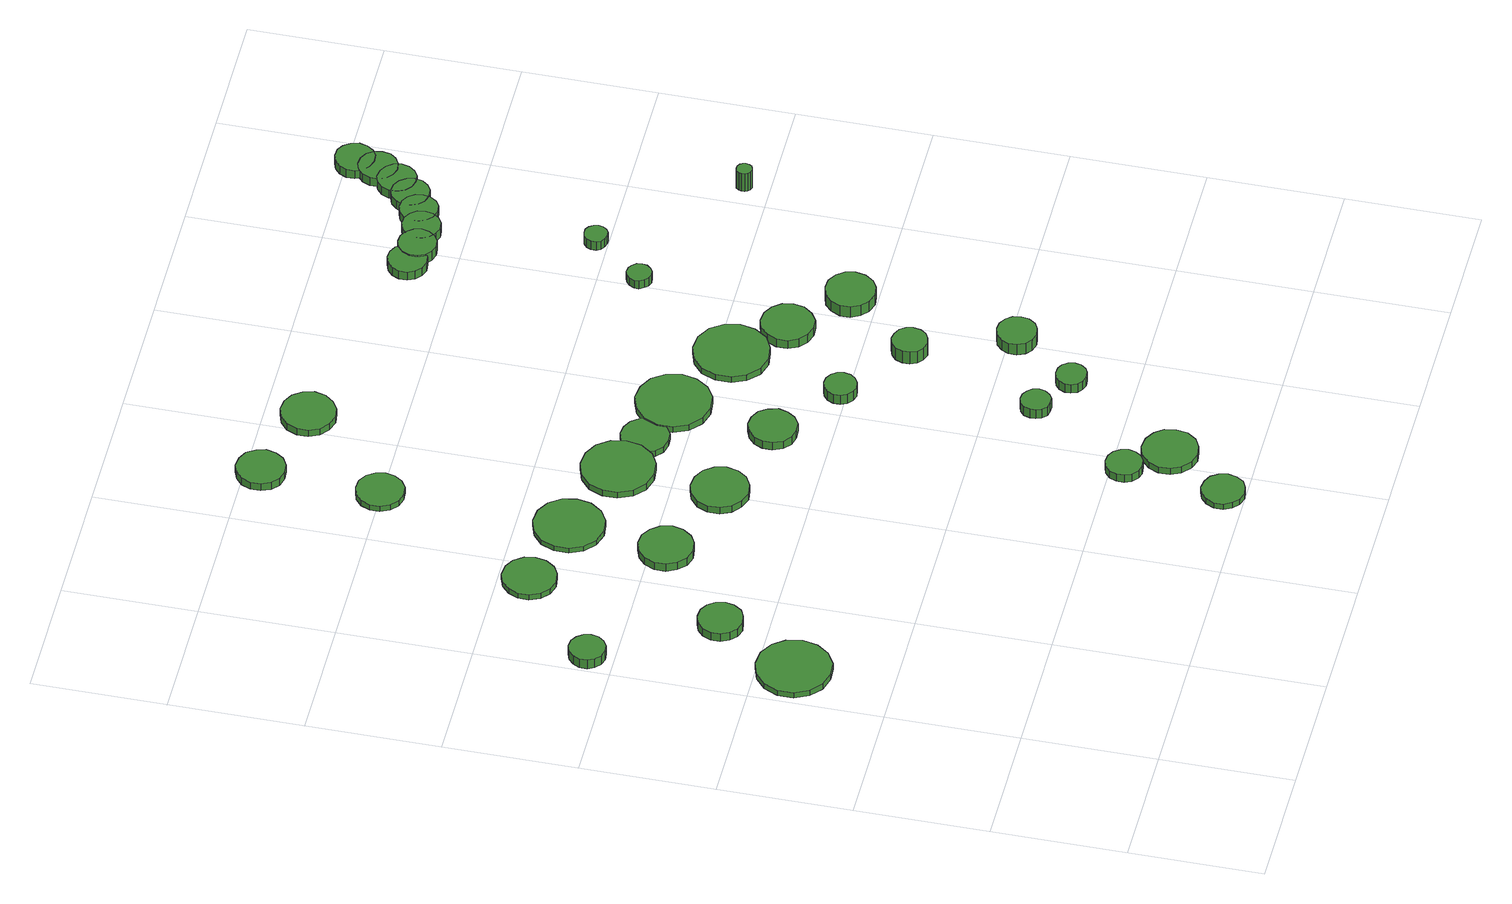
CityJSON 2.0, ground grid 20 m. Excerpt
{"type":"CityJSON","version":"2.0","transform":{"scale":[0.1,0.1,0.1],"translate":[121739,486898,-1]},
"CityObjects":{
"tree1":{"type":"SolitaryVegetationObject","attributes":{"function":"something"},"geometry":[{"type":"MultiSurface","lod":"1","boundaries":[[[0,1,2,3,4,5,6,7,8,9,10,11,12,13,14]],[[15,16,17,18,19,20,21,22,23,24,25,26,27,28,29]],[[0,29,28,1]],[[1,28,27,2]],[[2,27,26,3]],[[3,26,25,4]],[[4,25,24,5]],[[5,24,23,6]],[[6,23,22,7]],[[7,22,21,8]],[[8,21,20,9]],[[9,20,19,10]],[[10,19,18,11]],[[11,18,17,12]],[[12,17,16,13]],[[13,16,15,14]],[[14,15,29,0]]]}]},
"tree2":{"type":"SolitaryVegetationObject","attributes":{"function":"something"},"geometry":[{"type":"MultiSurface","lod":"1","boundaries":[[[30,31,32,33,34,35,36,37,38,39,40,41,42,43,44]],[[45,46,47,48,49,50,51,52,53,54,55,56,57,58,59]],[[30,59,58,31]],[[31,58,57,32]],[[32,57,56,33]],[[33,56,55,34]],[[34,55,54,35]],[[35,54,53,36]],[[36,53,52,37]],[[37,52,51,38]],[[38,51,50,39]],[[39,50,49,40]],[[40,49,48,41]],[[41,48,47,42]],[[42,47,46,43]],[[43,46,45,44]],[[44,45,59,30]]]}]},
"tree3":{"type":"SolitaryVegetationObject","attributes":{"function":"something"},"geometry":[{"type":"MultiSurface","lod":"1","boundaries":[[[60,61,62,63,64,65,66,67,68,69,70,71,72,73,74]],[[75,76,77,78,79,80,81,82,83,84,85,86,87,88,89]],[[60,89,88,61]],[[61,88,87,62]],[[62,87,86,63]],[[63,86,85,64]],[[64,85,84,65]],[[65,84,83,66]],[[66,83,82,67]],[[67,82,81,68]],[[68,81,80,69]],[[69,80,79,70]],[[70,79,78,71]],[[71,78,77,72]],[[72,77,76,73]],[[73,76,75,74]],[[74,75,89,60]]]}]},
"tree4":{"type":"SolitaryVegetationObject","attributes":{"function":"something"},"geometry":[{"type":"MultiSurface","lod":"1","boundaries":[[[90,91,92,93,94,95,96,97,98,99,100,101,102,103,104]],[[105,106,107,108,109,110,111,112,113,114,115,116,117,118,119]],[[90,119,118,91]],[[91,118,117,92]],[[92,117,116,93]],[[93,116,115,94]],[[94,115,114,95]],[[95,114,113,96]],[[96,113,112,97]],[[97,112,111,98]],[[98,111,110,99]],[[99,110,109,100]],[[100,109,108,101]],[[101,108,107,102]],[[102,107,106,103]],[[103,106,105,104]],[[104,105,119,90]]]}]},
"tree5":{"type":"SolitaryVegetationObject","attributes":{"function":"something"},"geometry":[{"type":"MultiSurface","lod":"1","boundaries":[[[120,121,122,123,124,125,126,127,128,129,130,131,132,133,134]],[[135,136,137,138,139,140,141,142,143,144,145,146,147,148,149]],[[120,149,148,121]],[[121,148,147,122]],[[122,147,146,123]],[[123,146,145,124]],[[124,145,144,125]],[[125,144,143,126]],[[126,143,142,127]],[[127,142,141,128]],[[128,141,140,129]],[[129,140,139,130]],[[130,139,138,131]],[[131,138,137,132]],[[132,137,136,133]],[[133,136,135,134]],[[134,135,149,120]]]}]},
"tree6":{"type":"SolitaryVegetationObject","attributes":{"function":"something"}},
"tree7":{"type":"SolitaryVegetationObject","attributes":{"function":"something"},"geometry":[{"type":"MultiSurface","lod":"1","boundaries":[[[150,151,152,153,154,155,156,157,158,159,160,161,162,163,164]],[[165,166,167,168,169,170,171,172,173,174,175,176,177,178,179]],[[150,179,178,151]],[[151,178,177,152]],[[152,177,176,153]],[[153,176,175,154]],[[154,175,174,155]],[[155,174,173,156]],[[156,173,172,157]],[[157,172,171,158]],[[158,171,170,159]],[[159,170,169,160]],[[160,169,168,161]],[[161,168,167,162]],[[162,167,166,163]],[[163,166,165,164]],[[164,165,179,150]]]}]},
"tree8":{"type":"SolitaryVegetationObject","attributes":{"function":"something"},"geometry":[{"type":"MultiSurface","lod":"1","boundaries":[[[180,181,182,183,184,185,186,187,188,189,190,191,192,193,194]],[[195,196,197,198,199,200,201,202,203,204,205,206,207,208,209]],[[180,209,208,181]],[[181,208,207,182]],[[182,207,206,183]],[[183,206,205,184]],[[184,205,204,185]],[[185,204,203,186]],[[186,203,202,187]],[[187,202,201,188]],[[188,201,200,189]],[[189,200,199,190]],[[190,199,198,191]],[[191,198,197,192]],[[192,197,196,193]],[[193,196,195,194]],[[194,195,209,180]]]}]},
"tree9":{"type":"SolitaryVegetationObject","attributes":{"function":"something"},"geometry":[{"type":"MultiSurface","lod":"1","boundaries":[[[210,211,212,213,214,215,216,217,218,219,220,221,222,223,224]],[[225,226,227,228,229,230,231,232,233,234,235,236,237,238,239]],[[210,239,238,211]],[[211,238,237,212]],[[212,237,236,213]],[[213,236,235,214]],[[214,235,234,215]],[[215,234,233,216]],[[216,233,232,217]],[[217,232,231,218]],[[218,231,230,219]],[[219,230,229,220]],[[220,229,228,221]],[[221,228,227,222]],[[222,227,226,223]],[[223,226,225,224]],[[224,225,239,210]]]}]},
"tree10":{"type":"SolitaryVegetationObject","attributes":{"function":"something"},"geometry":[{"type":"MultiSurface","lod":"1","boundaries":[[[240,241,242,243,244,245,246,247,248,249,250,251,252,253,254]],[[255,256,257,258,259,260,261,262,263,264,265,266,267,268,269]],[[240,269,268,241]],[[241,268,267,242]],[[242,267,266,243]],[[243,266,265,244]],[[244,265,264,245]],[[245,264,263,246]],[[246,263,262,247]],[[247,262,261,248]],[[248,261,260,249]],[[249,260,259,250]],[[250,259,258,251]],[[251,258,257,252]],[[252,257,256,253]],[[253,256,255,254]],[[254,255,269,240]]]}]},
"tree11":{"type":"SolitaryVegetationObject","attributes":{"function":"something"},"geometry":[{"type":"MultiSurface","lod":"1","boundaries":[[[270,271,272,273,274,275,276,277,278,279,280,281,282,283,284]],[[285,286,287,288,289,290,291,292,293,294,295,296,297,298,299]],[[270,299,298,271]],[[271,298,297,272]],[[272,297,296,273]],[[273,296,295,274]],[[274,295,294,275]],[[275,294,293,276]],[[276,293,292,277]],[[277,292,291,278]],[[278,291,290,279]],[[279,290,289,280]],[[280,289,288,281]],[[281,288,287,282]],[[282,287,286,283]],[[283,286,285,284]],[[284,285,299,270]]]}]},
"tree12":{"type":"SolitaryVegetationObject","attributes":{"function":"something"},"geometry":[{"type":"MultiSurface","lod":"1","boundaries":[[[300,301,302,303,304,305,306,307,308,309,310,311,312,313,314]],[[315,316,317,318,319,320,321,322,323,324,325,326,327,328,329]],[[300,329,328,301]],[[301,328,327,302]],[[302,327,326,303]],[[303,326,325,304]],[[304,325,324,305]],[[305,324,323,306]],[[306,323,322,307]],[[307,322,321,308]],[[308,321,320,309]],[[309,320,319,310]],[[310,319,318,311]],[[311,318,317,312]],[[312,317,316,313]],[[313,316,315,314]],[[314,315,329,300]]]}]},
"tree13":{"type":"SolitaryVegetationObject","attributes":{"function":"something"},"geometry":[{"type":"MultiSurface","lod":"1","boundaries":[[[330,331,332,333,334,335,336,337,338,339,340,341,342,343,344]],[[345,346,347,348,349,350,351,352,353,354,355,356,357,358,359]],[[330,359,358,331]],[[331,358,357,332]],[[332,357,356,333]],[[333,356,355,334]],[[334,355,354,335]],[[335,354,353,336]],[[336,353,352,337]],[[337,352,351,338]],[[338,351,350,339]],[[339,350,349,340]],[[340,349,348,341]],[[341,348,347,342]],[[342,347,346,343]],[[343,346,345,344]],[[344,345,359,330]]]}]},
"tree14":{"type":"SolitaryVegetationObject","attributes":{"function":"something"},"geometry":[{"type":"MultiSurface","lod":"1","boundaries":[[[360,361,362,363,364,365,366,367,368,369,370,371,372,373,374]],[[375,376,377,378,379,380,381,382,383,384,385,386,387,388,389]],[[360,389,388,361]],[[361,388,387,362]],[[362,387,386,363]],[[363,386,385,364]],[[364,385,384,365]],[[365,384,383,366]],[[366,383,382,367]],[[367,382,381,368]],[[368,381,380,369]],[[369,380,379,370]],[[370,379,378,371]],[[371,378,377,372]],[[372,377,376,373]],[[373,376,375,374]],[[374,375,389,360]]]}]},
"tree15":{"type":"SolitaryVegetationObject","attributes":{"function":"something"},"geometry":[{"type":"MultiSurface","lod":"1","boundaries":[[[390,391,392,393,394,395,396,397,398,399,400,401,402,403,404]],[[405,406,407,408,409,410,411,412,413,414,415,416,417,418,419]],[[390,419,418,391]],[[391,418,417,392]],[[392,417,416,393]],[[393,416,415,394]],[[394,415,414,395]],[[395,414,413,396]],[[396,413,412,397]],[[397,412,411,398]],[[398,411,410,399]],[[399,410,409,400]],[[400,409,408,401]],[[401,408,407,402]],[[402,407,406,403]],[[403,406,405,404]],[[404,405,419,390]]]}]},
"tree16":{"type":"SolitaryVegetationObject","attributes":{"function":"something"},"geometry":[{"type":"MultiSurface","lod":"1","boundaries":[[[420,421,422,423,424,425,426,427,428,429,430,431,432,433,434]],[[435,436,437,438,439,440,441,442,443,444,445,446,447,448,449]],[[420,449,448,421]],[[421,448,447,422]],[[422,447,446,423]],[[423,446,445,424]],[[424,445,444,425]],[[425,444,443,426]],[[426,443,442,427]],[[427,442,441,428]],[[428,441,440,429]],[[429,440,439,430]],[[430,439,438,431]],[[431,438,437,432]],[[432,437,436,433]],[[433,436,435,434]],[[434,435,449,420]]]}]},
"tree17":{"type":"SolitaryVegetationObject","attributes":{"function":"something"}},
"tree18":{"type":"SolitaryVegetationObject","attributes":{"function":"something"},"geometry":[{"type":"MultiSurface","lod":"1","boundaries":[[[450,451,452,453,454,455,456,457,458,459,460,461,462,463,464]],[[465,466,467,468,469,470,471,472,473,474,475,476,477,478,479]],[[450,479,478,451]],[[451,478,477,452]],[[452,477,476,453]],[[453,476,475,454]],[[454,475,474,455]],[[455,474,473,456]],[[456,473,472,457]],[[457,472,471,458]],[[458,471,470,459]],[[459,470,469,460]],[[460,469,468,461]],[[461,468,467,462]],[[462,467,466,463]],[[463,466,465,464]],[[464,465,479,450]]]}]},
"tree19":{"type":"SolitaryVegetationObject","attributes":{"function":"something"},"geometry":[{"type":"MultiSurface","lod":"1","boundaries":[[[480,481,482,483,484,485,486,487,488,489,490,491,492,493,494]],[[495,496,497,498,499,500,501,502,503,504,505,506,507,508,509]],[[480,509,508,481]],[[481,508,507,482]],[[482,507,506,483]],[[483,506,505,484]],[[484,505,504,485]],[[485,504,503,486]],[[486,503,502,487]],[[487,502,501,488]],[[488,501,500,489]],[[489,500,499,490]],[[490,499,498,491]],[[491,498,497,492]],[[492,497,496,493]],[[493,496,495,494]],[[494,495,509,480]]]}]},
"tree20":{"type":"SolitaryVegetationObject","attributes":{"function":"something"},"geometry":[{"type":"MultiSurface","lod":"1","boundaries":[[[510,511,512,513,514,515,516,517,518,519,520,521,522,523,524]],[[525,526,527,528,529,530,531,532,533,534,535,536,537,538,539]],[[510,539,538,511]],[[511,538,537,512]],[[512,537,536,513]],[[513,536,535,514]],[[514,535,534,515]],[[515,534,533,516]],[[516,533,532,517]],[[517,532,531,518]],[[518,531,530,519]],[[519,530,529,520]],[[520,529,528,521]],[[521,528,527,522]],[[522,527,526,523]],[[523,526,525,524]],[[524,525,539,510]]]}]},
"tree21":{"type":"SolitaryVegetationObject","attributes":{"function":"something"},"geometry":[{"type":"MultiSurface","lod":"1","boundaries":[[[540,541,542,543,544,545,546,547,548,549,550,551,552,553,554]],[[555,556,557,558,559,560,561,562,563,564,565,566,567,568,569]],[[540,569,568,541]],[[541,568,567,542]],[[542,567,566,543]],[[543,566,565,544]],[[544,565,564,545]],[[545,564,563,546]],[[546,563,562,547]],[[547,562,561,548]],[[548,561,560,549]],[[549,560,559,550]],[[550,559,558,551]],[[551,558,557,552]],[[552,557,556,553]],[[553,556,555,554]],[[554,555,569,540]]]}]},
"tree22":{"type":"SolitaryVegetationObject","attributes":{"function":"something"},"geometry":[{"type":"MultiSurface","lod":"1","boundaries":[[[570,571,572,573,574,575,576,577,578,579,580,581,582,583,584]],[[585,586,587,588,589,590,591,592,593,594,595,596,597,598,599]],[[570,599,598,571]],[[571,598,597,572]],[[572,597,596,573]],[[573,596,595,574]],[[574,595,594,575]],[[575,594,593,576]],[[576,593,592,577]],[[577,592,591,578]],[[578,591,590,579]],[[579,590,589,580]],[[580,589,588,581]],[[581,588,587,582]],[[582,587,586,583]],[[583,586,585,584]],[[584,585,599,570]]]}]},
"tree23":{"type":"SolitaryVegetationObject","attributes":{"function":"something"},"geometry":[{"type":"MultiSurface","lod":"1","boundaries":[[[600,601,602,603,604,605,606,607,608,609,610,611,612,613,614]],[[615,616,617,618,619,620,621,622,623,624,625,626,627,628,629]],[[600,629,628,601]],[[601,628,627,602]],[[602,627,626,603]],[[603,626,625,604]],[[604,625,624,605]],[[605,624,623,606]],[[606,623,622,607]],[[607,622,621,608]],[[608,621,620,609]],[[609,620,619,610]],[[610,619,618,611]],[[611,618,617,612]],[[612,617,616,613]],[[613,616,615,614]],[[614,615,629,600]]]}]},
"tree24":{"type":"SolitaryVegetationObject","attributes":{"function":"something"},"geometry":[{"type":"MultiSurface","lod":"1","boundaries":[[[630,631,632,633,634,635,636,637,638,639,640,641,642,643,644]],[[645,646,647,648,649,650,651,652,653,654,655,656,657,658,659]],[[630,659,658,631]],[[631,658,657,632]],[[632,657,656,633]],[[633,656,655,634]],[[634,655,654,635]],[[635,654,653,636]],[[636,653,652,637]],[[637,652,651,638]],[[638,651,650,639]],[[639,650,649,640]],[[640,649,648,641]],[[641,648,647,642]],[[642,647,646,643]],[[643,646,645,644]],[[644,645,659,630]]]}]},
"tree25":{"type":"SolitaryVegetationObject","attributes":{"function":"something"},"geometry":[{"type":"MultiSurface","lod":"1","boundaries":[[[660,661,662,663,664,665,666,667,668,669,670,671,672,673,674]],[[675,676,677,678,679,680,681,682,683,684,685,686,687,688,689]],[[660,689,688,661]],[[661,688,687,662]],[[662,687,686,663]],[[663,686,685,664]],[[664,685,684,665]],[[665,684,683,666]],[[666,683,682,667]],[[667,682,681,668]],[[668,681,680,669]],[[669,680,679,670]],[[670,679,678,671]],[[671,678,677,672]],[[672,677,676,673]],[[673,676,675,674]],[[674,675,689,660]]]}]},
"tree26":{"type":"SolitaryVegetationObject","attributes":{"function":"something"},"geometry":[{"type":"MultiSurface","lod":"1","boundaries":[[[690,691,692,693,694,695,696,697,698,699,700,701,702,703,704]],[[705,706,707,708,709,710,711,712,713,714,715,716,717,718,719]],[[690,719,718,691]],[[691,718,717,692]],[[692,717,716,693]],[[693,716,715,694]],[[694,715,714,695]],[[695,714,713,696]],[[696,713,712,697]],[[697,712,711,698]],[[698,711,710,699]],[[699,710,709,700]],[[700,709,708,701]],[[701,708,707,702]],[[702,707,706,703]],[[703,706,705,704]],[[704,705,719,690]]]}]},
"tree27":{"type":"SolitaryVegetationObject","attributes":{"function":"something"},"geometry":[{"type":"MultiSurface","lod":"1","boundaries":[[[720,721,722,723,724,725,726,727,728,729,730,731,732,733,734]],[[735,736,737,738,739,740,741,742,743,744,745,746,747,748,749]],[[720,749,748,721]],[[721,748,747,722]],[[722,747,746,723]],[[723,746,745,724]],[[724,745,744,725]],[[725,744,743,726]],[[726,743,742,727]],[[727,742,741,728]],[[728,741,740,729]],[[729,740,739,730]],[[730,739,738,731]],[[731,738,737,732]],[[732,737,736,733]],[[733,736,735,734]],[[734,735,749,720]]]}]},
"tree28":{"type":"SolitaryVegetationObject","attributes":{"function":"something"},"geometry":[{"type":"MultiSurface","lod":"1","boundaries":[[[750,751,752,753,754,755,756,757,758,759,760,761,762,763,764]],[[765,766,767,768,769,770,771,772,773,774,775,776,777,778,779]],[[750,779,778,751]],[[751,778,777,752]],[[752,777,776,753]],[[753,776,775,754]],[[754,775,774,755]],[[755,774,773,756]],[[756,773,772,757]],[[757,772,771,758]],[[758,771,770,759]],[[759,770,769,760]],[[760,769,768,761]],[[761,768,767,762]],[[762,767,766,763]],[[763,766,765,764]],[[764,765,779,750]]]}]},
"tree29":{"type":"SolitaryVegetationObject","attributes":{"function":"something"},"geometry":[{"type":"MultiSurface","lod":"1","boundaries":[[[780,781,782,783,784,785,786,787,788,789,790,791,792,793,794]],[[795,796,797,798,799,800,801,802,803,804,805,806,807,808,809]],[[780,809,808,781]],[[781,808,807,782]],[[782,807,806,783]],[[783,806,805,784]],[[784,805,804,785]],[[785,804,803,786]],[[786,803,802,787]],[[787,802,801,788]],[[788,801,800,789]],[[789,800,799,790]],[[790,799,798,791]],[[791,798,797,792]],[[792,797,796,793]],[[793,796,795,794]],[[794,795,809,780]]]}]},
"tree30":{"type":"SolitaryVegetationObject","attributes":{"function":"something"},"geometry":[{"type":"MultiSurface","lod":"1","boundaries":[[[810,811,812,813,814,815,816,817,818,819,820,821,822,823,824]],[[825,826,827,828,829,830,831,832,833,834,835,836,837,838,839]],[[810,839,838,811]],[[811,838,837,812]],[[812,837,836,813]],[[813,836,835,814]],[[814,835,834,815]],[[815,834,833,816]],[[816,833,832,817]],[[817,832,831,818]],[[818,831,830,819]],[[819,830,829,820]],[[820,829,828,821]],[[821,828,827,822]],[[822,827,826,823]],[[823,826,825,824]],[[824,825,839,810]]]}]},
"tree31":{"type":"SolitaryVegetationObject","attributes":{"function":"something"},"geometry":[{"type":"MultiSurface","lod":"1","boundaries":[[[840,841,842,843,844,845,846,847,848,849,850,851,852,853,854]],[[855,856,857,858,859,860,861,862,863,864,865,866,867,868,869]],[[840,869,868,841]],[[841,868,867,842]],[[842,867,866,843]],[[843,866,865,844]],[[844,865,864,845]],[[845,864,863,846]],[[846,863,862,847]],[[847,862,861,848]],[[848,861,860,849]],[[849,860,859,850]],[[850,859,858,851]],[[851,858,857,852]],[[852,857,856,853]],[[853,856,855,854]],[[854,855,869,840]]]}]},
"tree32":{"type":"SolitaryVegetationObject","attributes":{"function":"something"}},
"tree33":{"type":"SolitaryVegetationObject","attributes":{"function":"something"},"geometry":[{"type":"MultiSurface","lod":"1","boundaries":[[[870,871,872,873,874,875,876,877,878,879,880,881,882,883,884]],[[885,886,887,888,889,890,891,892,893,894,895,896,897,898,899]],[[870,899,898,871]],[[871,898,897,872]],[[872,897,896,873]],[[873,896,895,874]],[[874,895,894,875]],[[875,894,893,876]],[[876,893,892,877]],[[877,892,891,878]],[[878,891,890,879]],[[879,890,889,880]],[[880,889,888,881]],[[881,888,887,882]],[[882,887,886,883]],[[883,886,885,884]],[[884,885,899,870]]]}]},
"tree34":{"type":"SolitaryVegetationObject","attributes":{"function":"something"},"geometry":[{"type":"MultiSurface","lod":"1","boundaries":[[[900,901,902,903,904,905,906,907,908,909,910,911,912,913,914]],[[915,916,917,918,919,920,921,922,923,924,925,926,927,928,929]],[[900,929,928,901]],[[901,928,927,902]],[[902,927,926,903]],[[903,926,925,904]],[[904,925,924,905]],[[905,924,923,906]],[[906,923,922,907]],[[907,922,921,908]],[[908,921,920,909]],[[909,920,919,910]],[[910,919,918,911]],[[911,918,917,912]],[[912,917,916,913]],[[913,916,915,914]],[[914,915,929,900]]]}]},
"tree35":{"type":"SolitaryVegetationObject","attributes":{"function":"something"},"geometry":[{"type":"MultiSurface","lod":"1","boundaries":[[[930,931,932,933,934,935,936,937,938,939,940,941,942,943,944]],[[945,946,947,948,949,950,951,952,953,954,955,956,957,958,959]],[[930,959,958,931]],[[931,958,957,932]],[[932,957,956,933]],[[933,956,955,934]],[[934,955,954,935]],[[935,954,953,936]],[[936,953,952,937]],[[937,952,951,938]],[[938,951,950,939]],[[939,950,949,940]],[[940,949,948,941]],[[941,948,947,942]],[[942,947,946,943]],[[943,946,945,944]],[[944,945,959,930]]]}]},
"tree36":{"type":"SolitaryVegetationObject","attributes":{"function":"something"},"geometry":[{"type":"MultiSurface","lod":"1","boundaries":[[[960,961,962,963,964,965,966,967,968,969,970,971,972,973,974]],[[975,976,977,978,979,980,981,982,983,984,985,986,987,988,989]],[[960,989,988,961]],[[961,988,987,962]],[[962,987,986,963]],[[963,986,985,964]],[[964,985,984,965]],[[965,984,983,966]],[[966,983,982,967]],[[967,982,981,968]],[[968,981,980,969]],[[969,980,979,970]],[[970,979,978,971]],[[971,978,977,972]],[[972,977,976,973]],[[973,976,975,974]],[[974,975,989,960]]]}]},
"tree37":{"type":"SolitaryVegetationObject","attributes":{"function":"something"},"geometry":[{"type":"MultiSurface","lod":"1","boundaries":[[[990,991,992,993,994,995,996,997,998,999,1000,1001,1002,1003,1004]],[[1005,1006,1007,1008,1009,1010,1011,1012,1013,1014,1015,1016,1017,1018,1019]],[[990,1019,1018,991]],[[991,1018,1017,992]],[[992,1017,1016,993]],[[993,1016,1015,994]],[[994,1015,1014,995]],[[995,1014,1013,996]],[[996,1013,1012,997]],[[997,1012,1011,998]],[[998,1011,1010,999]],[[999,1010,1009,1000]],[[1000,1009,1008,1001]],[[1001,1008,1007,1002]],[[1002,1007,1006,1003]],[[1003,1006,1005,1004]],[[1004,1005,1019,990]]]}]},
"tree38":{"type":"SolitaryVegetationObject","attributes":{"function":"something"},"geometry":[{"type":"MultiSurface","lod":"1","boundaries":[[[1020,1021,1022,1023,1024,1025,1026,1027,1028,1029,1030,1031,1032,1033,1034]],[[1035,1036,1037,1038,1039,1040,1041,1042,1043,1044,1045,1046,1047,1048,1049]],[[1020,1049,1048,1021]],[[1021,1048,1047,1022]],[[1022,1047,1046,1023]],[[1023,1046,1045,1024]],[[1024,1045,1044,1025]],[[1025,1044,1043,1026]],[[1026,1043,1042,1027]],[[1027,1042,1041,1028]],[[1028,1041,1040,1029]],[[1029,1040,1039,1030]],[[1030,1039,1038,1031]],[[1031,1038,1037,1032]],[[1032,1037,1036,1033]],[[1033,1036,1035,1034]],[[1034,1035,1049,1020]]]}]},
"tree39":{"type":"SolitaryVegetationObject","attributes":{"function":"something"},"geometry":[{"type":"MultiSurface","lod":"1","boundaries":[[[1050,1051,1052,1053,1054,1055,1056,1057,1058,1059,1060,1061,1062,1063,1064]],[[1065,1066,1067,1068,1069,1070,1071,1072,1073,1074,1075,1076,1077,1078,1079]],[[1050,1079,1078,1051]],[[1051,1078,1077,1052]],[[1052,1077,1076,1053]],[[1053,1076,1075,1054]],[[1054,1075,1074,1055]],[[1055,1074,1073,1056]],[[1056,1073,1072,1057]],[[1057,1072,1071,1058]],[[1058,1071,1070,1059]],[[1059,1070,1069,1060]],[[1060,1069,1068,1061]],[[1061,1068,1067,1062]],[[1062,1067,1066,1063]],[[1063,1066,1065,1064]],[[1064,1065,1079,1050]]]}]}
},
"vertices":[
[119,546,16],[114,569,16],[101,587,16],[81,599,16],[58,601,16],[36,594,16],[19,579,16],[9,558,16],[9,534,16],[19,513,16],[36,498,16],[58,491,16],[81,493,16],[101,505,16],[114,523,16],[114,523,6],[101,505,6],[81,493,6],[58,491,6],[36,498,6],[19,513,6],[9,534,6],[9,558,6],[19,579,6],[36,594,6],[58,601,6],[81,599,6],[101,587,6],[114,569,6],[119,546,6],
[58,840,22],[56,851,22],[49,860,22],[40,866,22],[29,867,22],[18,863,22],[10,856,22],[5,846,22],[5,834,22],[10,824,22],[18,817,22],[29,813,22],[40,814,22],[49,820,22],[56,829,22],[56,829,5],[49,820,5],[40,814,5],[29,813,5],[18,817,5],[10,824,5],[5,834,5],[5,846,5],[10,856,5],[18,863,5],[29,867,5],[40,866,5],[49,860,5],[56,851,5],[58,840,5],
[168,669,20],[165,683,20],[157,694,20],[145,701,20],[131,702,20],[118,698,20],[108,689,20],[102,676,20],[102,662,20],[108,650,20],[118,640,20],[131,636,20],[145,638,20],[157,644,20],[165,656,20],[165,656,5],[157,644,5],[145,638,5],[131,636,5],[118,640,5],[108,650,5],[102,662,5],[102,676,5],[108,689,5],[118,698,5],[131,702,5],[145,701,5],[157,694,5],[165,683,5],[168,669,5],
[206,955,14],[203,971,14],[193,985,14],[179,993,14],[162,995,14],[146,989,14],[134,978,14],[127,963,14],[127,947,14],[134,931,14],[146,920,14],[162,915,14],[179,917,14],[193,925,14],[203,939,14],[203,939,5],[193,925,5],[179,917,5],[162,915,5],[146,920,5],[134,931,5],[127,947,5],[127,963,5],[134,978,5],[146,989,5],[162,995,5],[179,993,5],[193,985,5],[203,971,5],[206,955,5],
[308,778,19],[304,795,19],[294,808,19],[280,817,19],[263,819,19],[247,813,19],[235,802,19],[228,787,19],[228,770,19],[235,755,19],[247,743,19],[263,738,19],[280,740,19],[294,748,19],[304,762,19],[304,762,5],[294,748,5],[280,740,5],[263,738,5],[247,743,5],[235,755,5],[228,770,5],[228,787,5],[235,802,5],[247,813,5],[263,819,5],[280,817,5],[294,808,5],[304,795,5],[308,778,5],
[338,924,14],[334,945,14],[321,963,14],[302,974,14],[281,976,14],[260,969,14],[244,955,14],[235,935,14],[235,913,14],[244,893,14],[260,879,14],[281,872,14],[302,874,14],[321,885,14],[334,903,14],[334,903,5],[321,885,5],[302,874,5],[281,872,5],[260,879,5],[244,893,5],[235,913,5],[235,935,5],[244,955,5],[260,969,5],[281,976,5],[302,974,5],[321,963,5],[334,945,5],[338,924,5],
[591,32,16],[588,45,16],[581,56,16],[569,62,16],[556,64,16],[543,60,16],[534,51,16],[528,39,16],[528,25,16],[534,13,16],[543,4,16],[556,0,16],[569,2,16],[581,8,16],[588,19,16],[588,19,6],[581,8,6],[569,2,6],[556,0,6],[543,4,6],[534,13,6],[528,25,6],[528,39,6],[534,51,6],[543,60,6],[556,64,6],[569,62,6],[581,56,6],[588,45,6],[591,32,6],
[447,731,17],[443,748,17],[433,762,17],[417,771,17],[399,773,17],[383,768,17],[369,756,17],[362,740,17],[362,722,17],[369,706,17],[383,694,17],[399,688,17],[417,690,17],[433,699,17],[443,713,17],[443,713,5],[433,699,5],[417,690,5],[399,688,5],[383,694,5],[369,706,5],[362,722,5],[362,740,5],[369,756,5],[383,768,5],[399,773,5],[417,771,5],[433,762,5],[443,748,5],[447,731,5],
[607,181,19],[604,192,19],[598,201,19],[588,207,19],[576,208,19],[566,205,19],[557,197,19],[553,187,19],[553,175,19],[557,165,19],[566,157,19],[576,154,19],[588,155,19],[598,161,19],[604,170,19],[604,170,5],[598,161,5],[588,155,5],[576,154,5],[566,157,5],[557,165,5],[553,175,5],[553,187,5],[557,197,5],[566,205,5],[576,208,5],[588,207,5],[598,201,5],[604,192,5],[607,181,5],
[327,1201,18],[324,1215,18],[316,1227,18],[303,1235,18],[288,1236,18],[274,1232,18],[263,1222,18],[257,1208,18],[257,1194,18],[263,1180,18],[274,1170,18],[288,1166,18],[303,1167,18],[316,1175,18],[324,1187,18],[324,1187,8],[316,1175,8],[303,1167,8],[288,1166,8],[274,1170,8],[263,1180,8],[257,1194,8],[257,1208,8],[263,1222,8],[274,1232,8],[288,1236,8],[303,1235,8],[316,1227,8],[324,1215,8],[327,1201,8],
[664,124,17],[661,141,17],[651,154,17],[636,163,17],[619,165,17],[603,160,17],[590,148,17],[583,132,17],[583,115,17],[590,100,17],[603,88,17],[619,83,17],[636,85,17],[651,93,17],[661,107,17],[661,107,5],[651,93,5],[636,85,5],[619,83,5],[603,88,5],[590,100,5],[583,115,5],[583,132,5],[590,148,5],[603,160,5],[619,165,5],[636,163,5],[651,154,5],[661,141,5],[664,124,5],
[471,882,15],[467,904,15],[453,923,15],[433,934,15],[411,936,15],[389,929,15],[372,914,15],[363,893,15],[363,871,15],[372,850,15],[389,835,15],[411,828,15],[433,830,15],[453,841,15],[467,860,15],[467,860,4],[453,841,4],[433,830,4],[411,828,4],[389,835,4],[372,850,4],[363,871,4],[363,893,4],[372,914,4],[389,929,4],[411,936,4],[433,934,4],[453,923,4],[467,904,4],[471,882,4],
[332,1376,23],[328,1390,23],[320,1403,23],[306,1410,23],[291,1412,23],[277,1407,23],[266,1397,23],[260,1383,23],[260,1368,23],[266,1354,23],[277,1344,23],[291,1340,23],[306,1341,23],[320,1349,23],[328,1361,23],[328,1361,10],[320,1349,10],[306,1341,10],[291,1340,10],[277,1344,10],[266,1354,10],[260,1368,10],[260,1383,10],[266,1397,10],[277,1407,10],[291,1412,10],[306,1410,10],[320,1403,10],[328,1390,10],[332,1376,10],
[525,859,14],[522,874,14],[513,886,14],[500,893,14],[486,895,14],[471,890,14],[460,880,14],[454,867,14],[454,852,14],[460,838,14],[471,828,14],[486,824,14],[500,825,14],[513,833,14],[522,845,14],[522,845,4],[513,833,4],[500,825,4],[486,824,4],[471,828,4],[460,838,4],[454,852,4],[454,867,4],[460,880,4],[471,890,4],[486,895,4],[500,893,4],[513,886,4],[522,874,4],[525,859,4],
[580,685,19],[576,700,19],[568,712,19],[555,719,19],[540,721,19],[526,716,19],[515,706,19],[509,693,19],[509,678,19],[515,664,19],[526,654,19],[540,650,19],[555,651,19],[568,659,19],[576,671,19],[576,671,5],[568,659,5],[555,651,5],[540,650,5],[526,654,5],[515,664,5],[509,678,5],[509,693,5],[515,706,5],[526,716,5],[540,721,5],[555,719,5],[568,712,5],[576,700,5],[580,685,5],
[699,332,22],[697,341,22],[691,348,22],[683,353,22],[674,354,22],[665,351,22],[658,345,22],[655,336,22],[655,327,22],[658,319,22],[665,312,22],[674,310,22],[683,310,22],[691,315,22],[697,323,22],[697,323,5],[691,315,5],[683,310,5],[674,310,5],[665,312,5],[658,319,5],[655,327,5],[655,336,5],[658,345,5],[665,351,5],[674,354,5],[683,353,5],[691,348,5],[697,341,5],[699,332,5],
[623,835,16],[618,858,16],[605,877,16],[585,888,16],[562,891,16],[540,883,16],[522,868,16],[513,847,16],[513,824,16],[522,803,16],[540,787,16],[562,780,16],[585,782,16],[605,794,16],[618,813,16],[618,813,5],[605,794,5],[585,782,5],[562,780,5],[540,787,5],[522,803,5],[513,824,5],[513,847,5],[522,868,5],[540,883,5],[562,891,5],[585,888,5],[605,877,5],[618,858,5],[623,835,5],
[466,1336,22],[462,1352,22],[452,1366,22],[438,1374,22],[421,1376,22],[405,1371,22],[392,1360,22],[385,1344,22],[385,1327,22],[392,1312,22],[405,1301,22],[421,1295,22],[438,1297,22],[452,1306,22],[462,1319,22],[462,1319,10],[452,1306,10],[438,1297,10],[421,1295,10],[405,1301,10],[392,1312,10],[385,1327,10],[385,1344,10],[392,1360,10],[405,1371,10],[421,1376,10],[438,1374,10],[452,1366,10],[462,1352,10],[466,1336,10],
[764,294,21],[762,304,21],[756,312,21],[748,316,21],[738,317,21],[729,314,21],[722,308,21],[718,299,21],[718,290,21],[722,281,21],[729,275,21],[738,272,21],[748,273,21],[756,277,21],[762,285,21],[762,285,5],[756,277,5],[748,273,5],[738,272,5],[729,275,5],[722,281,5],[718,290,5],[718,299,5],[722,308,5],[729,314,5],[738,317,5],[748,316,5],[756,312,5],[762,304,5],[764,294,5],
[671,610,22],[669,620,22],[663,628,22],[654,633,22],[644,634,22],[635,631,22],[627,624,22],[623,615,22],[623,605,22],[627,596,22],[635,589,22],[644,586,22],[654,587,22],[663,592,22],[669,600,22],[669,600,5],[663,592,5],[654,587,5],[644,586,5],[635,589,5],[627,596,5],[623,605,5],[623,615,5],[627,624,5],[635,631,5],[644,634,5],[654,633,5],[663,628,5],[669,620,5],[671,610,5],
[777,533,29],[775,543,29],[769,552,29],[759,557,29],[749,559,29],[738,555,29],[730,548,29],[726,538,29],[726,527,29],[730,517,29],[738,510,29],[749,506,29],[759,508,29],[769,513,29],[775,522,29],[775,522,6],[769,513,6],[759,508,6],[749,506,6],[738,510,6],[730,517,6],[726,527,6],[726,538,6],[730,548,6],[738,555,6],[749,559,6],[759,557,6],[769,552,6],[775,543,6],[777,533,6],
[742,778,17],[737,800,17],[724,819,17],[703,831,17],[680,833,17],[658,826,17],[641,811,17],[632,789,17],[632,766,17],[641,745,17],[658,729,17],[680,722,17],[703,725,17],[724,736,17],[737,755,17],[737,755,6],[724,736,6],[703,725,6],[680,722,6],[658,729,6],[641,745,6],[632,766,6],[632,789,6],[641,811,6],[658,826,6],[680,833,6],[703,831,6],[724,819,6],[737,800,6],[742,778,6],
[836,389,26],[834,401,26],[827,410,26],[816,417,26],[804,418,26],[792,414,26],[783,406,26],[778,395,26],[778,383,26],[783,371,26],[792,363,26],[804,359,26],[816,361,26],[827,367,26],[834,377,26],[834,377,6],[827,367,6],[816,361,6],[804,359,6],[792,363,6],[783,371,6],[778,383,6],[778,395,6],[783,406,6],[792,414,6],[804,418,6],[816,417,6],[827,410,6],[834,401,6],[836,389,6],
[796,712,21],[793,728,21],[783,741,21],[769,749,21],[753,751,21],[738,746,21],[726,735,21],[719,720,21],[719,703,21],[726,689,21],[738,678,21],[753,673,21],[769,674,21],[783,683,21],[793,696,21],[793,696,6],[783,683,6],[769,674,6],[753,673,6],[738,678,6],[726,689,6],[719,703,6],[719,720,6],[726,735,6],[738,746,6],[753,751,6],[769,749,6],[783,741,6],[793,728,6],[796,712,6],
[875,639,26],[872,654,26],[863,666,26],[850,674,26],[835,675,26],[820,671,26],[809,660,26],[802,646,26],[802,631,26],[809,617,26],[820,607,26],[835,602,26],[850,604,26],[863,611,26],[872,624,26],[872,624,6],[863,611,6],[850,604,6],[835,602,6],[820,607,6],[809,617,6],[802,631,6],[802,646,6],[809,660,6],[820,671,6],[835,675,6],[850,674,6],[863,666,6],[872,654,6],[875,639,6],
[829,940,22],[828,948,22],[823,954,22],[817,958,22],[809,959,22],[802,956,22],[797,951,22],[793,944,22],[793,937,22],[797,930,22],[802,925,22],[809,922,22],[817,923,22],[823,927,22],[828,933,22],[828,933,7],[823,927,7],[817,923,7],[809,922,7],[802,925,7],[797,930,7],[793,937,7],[793,944,7],[797,951,7],[802,956,7],[809,959,7],[817,958,7],[823,954,7],[828,948,7],[829,940,7],
[794,1268,24],[791,1280,24],[784,1290,24],[773,1296,24],[761,1297,24],[750,1293,24],[741,1285,24],[736,1274,24],[736,1262,24],[741,1251,24],[750,1243,24],[761,1239,24],[773,1240,24],[784,1246,24],[791,1256,24],[791,1256,9],[784,1246,9],[773,1240,9],[761,1239,9],[750,1243,9],[741,1251,9],[736,1262,9],[736,1274,9],[741,1285,9],[750,1293,9],[761,1297,9],[773,1296,9],[784,1290,9],[791,1280,9],[794,1268,9],
[827,1261,26],[824,1272,26],[817,1282,26],[807,1288,26],[795,1289,26],[784,1285,26],[776,1278,26],[771,1267,26],[771,1255,26],[776,1244,26],[784,1237,26],[795,1233,26],[807,1234,26],[817,1240,26],[824,1250,26],[824,1250,9],[817,1240,9],[807,1234,9],[795,1233,9],[784,1237,9],[776,1244,9],[771,1255,9],[771,1267,9],[776,1278,9],[784,1285,9],[795,1289,9],[807,1288,9],[817,1282,9],[824,1272,9],[827,1261,9],
[892,1018,24],[890,1025,24],[886,1031,24],[880,1035,24],[873,1035,24],[866,1033,24],[860,1028,24],[857,1022,24],[857,1014,24],[860,1008,24],[866,1003,24],[873,1001,24],[880,1001,24],[886,1005,24],[890,1011,24],[890,1011,8],[886,1005,8],[880,1001,8],[873,1001,8],[866,1003,8],[860,1008,8],[857,1014,8],[857,1022,8],[860,1028,8],[866,1033,8],[873,1035,8],[880,1035,8],[886,1031,8],[890,1025,8],[892,1018,8],
[864,1264,26],[862,1276,26],[855,1285,26],[845,1291,26],[833,1292,26],[822,1288,26],[813,1281,26],[808,1270,26],[808,1258,26],[813,1248,26],[822,1240,26],[833,1236,26],[845,1237,26],[855,1243,26],[862,1253,26],[862,1253,9],[855,1243,9],[845,1237,9],[833,1236,9],[822,1240,9],[813,1248,9],[808,1258,9],[808,1270,9],[813,1281,9],[822,1288,9],[833,1292,9],[845,1291,9],[855,1285,9],[862,1276,9],[864,1264,9],
[897,1275,26],[895,1286,26],[888,1296,26],[878,1302,26],[866,1303,26],[855,1299,26],[847,1292,26],[842,1281,26],[842,1269,26],[847,1259,26],[855,1251,26],[866,1247,26],[878,1248,26],[888,1254,26],[895,1264,26],[895,1264,10],[888,1254,10],[878,1248,10],[866,1247,10],[855,1251,10],[847,1259,10],[842,1269,10],[842,1281,10],[847,1292,10],[855,1299,10],[866,1303,10],[878,1302,10],[888,1296,10],[895,1286,10],[897,1275,10],
[1045,838,42],[1044,842,42],[1042,846,42],[1037,849,42],[1033,849,42],[1028,848,42],[1025,844,42],[1023,840,42],[1023,835,42],[1025,831,42],[1028,828,42],[1033,826,42],[1037,827,42],[1042,829,42],[1044,833,42],[1044,833,8],[1042,829,8],[1037,827,8],[1033,826,8],[1028,828,8],[1025,831,8],[1023,835,8],[1023,840,8],[1025,844,8],[1028,848,8],[1033,849,8],[1037,849,8],[1042,846,8],[1044,842,8],[1045,838,8],
[928,1294,26],[925,1305,26],[918,1315,26],[908,1321,26],[897,1322,26],[885,1318,26],[877,1310,26],[872,1300,26],[872,1288,26],[877,1277,26],[885,1269,26],[897,1266,26],[908,1267,26],[918,1273,26],[925,1282,26],[925,1282,10],[918,1273,10],[908,1267,10],[897,1266,10],[885,1269,10],[877,1277,10],[872,1288,10],[872,1300,10],[877,1310,10],[885,1318,10],[897,1322,10],[908,1321,10],[918,1315,10],[925,1305,10],[928,1294,10],
[953,1319,26],[950,1331,26],[943,1340,26],[933,1346,26],[921,1348,26],[910,1344,26],[901,1336,26],[896,1325,26],[896,1313,26],[901,1302,26],[910,1294,26],[921,1291,26],[933,1292,26],[943,1298,26],[950,1307,26],[950,1307,10],[943,1298,10],[933,1292,10],[921,1291,10],[910,1294,10],[901,1302,10],[896,1313,10],[896,1325,10],[901,1336,10],[910,1344,10],[921,1348,10],[933,1346,10],[943,1340,10],[950,1331,10],[953,1319,10],
[972,1351,26],[970,1363,26],[963,1373,26],[952,1379,26],[940,1380,26],[929,1376,26],[920,1368,26],[915,1357,26],[915,1345,26],[920,1334,26],[929,1326,26],[940,1322,26],[952,1324,26],[963,1330,26],[970,1339,26],[970,1339,11],[963,1330,11],[952,1324,11],[940,1322,11],[929,1326,11],[920,1334,11],[915,1345,11],[915,1357,11],[920,1368,11],[929,1376,11],[940,1380,11],[952,1379,11],[963,1373,11],[970,1363,11],[972,1351,11],
[982,1387,26],[979,1399,26],[972,1409,26],[962,1415,26],[949,1416,26],[938,1412,26],[929,1404,26],[924,1393,26],[924,1381,26],[929,1370,26],[938,1362,26],[949,1358,26],[962,1359,26],[972,1365,26],[979,1375,26],[979,1375,11],[972,1365,11],[962,1359,11],[949,1358,11],[938,1362,11],[929,1370,11],[924,1381,11],[924,1393,11],[929,1404,11],[938,1412,11],[949,1416,11],[962,1415,11],[972,1409,11],[979,1399,11],[982,1387,11]
]}
